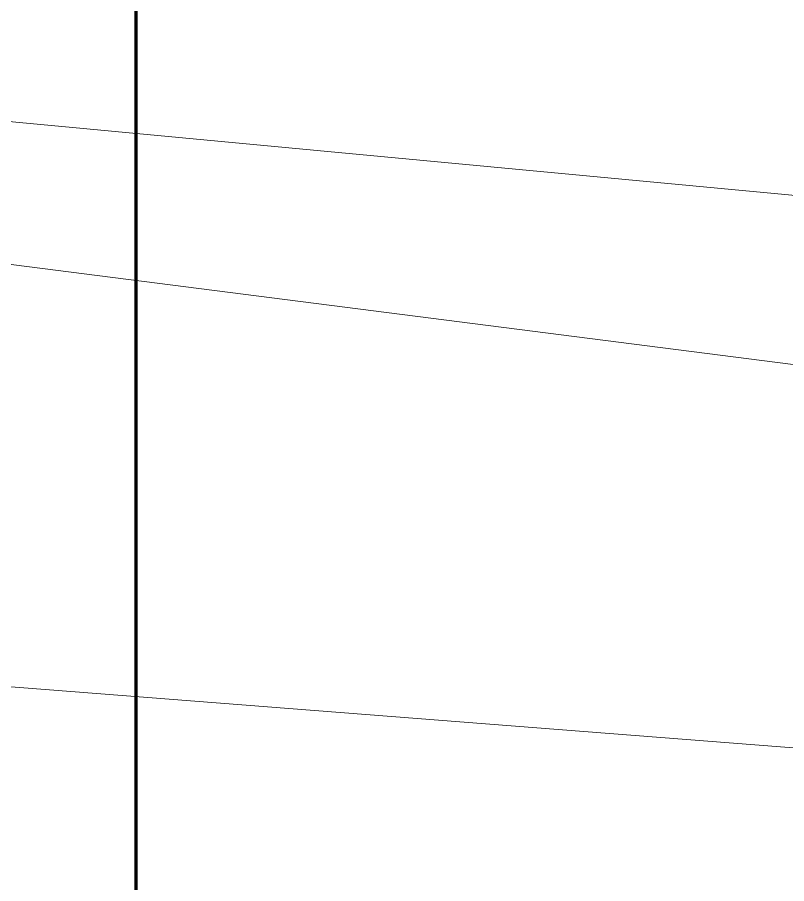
# Model space of a CAD drawing. Header units: millimetres. Extents: x 0 to 2382, y 0 to 420.
# Drawn here: x 176.43 to 190.76, y 315.55 to 331.67 of the extents above; entities that cross this region are included whole.
import ezdxf

# ---------------------------------------------------------------- set-up
doc = ezdxf.new("R2010")
doc.units = ezdxf.units.MM
doc.layers.add('01-VISIBLE', color=7, linetype='CONTINUOUS', lineweight=70)
doc.layers.add('08-FINA', color=5, linetype='CONTINUOUS', lineweight=18)

msp = doc.modelspace()

# ---------------------------------------------------------------- linework, layer by layer
at = {"layer": '01-VISIBLE'}
for p, q in [((178.64, 336.07), (178.64, 331.462)), ((178.64, 326.462), (178.64, 303))]:
    msp.add_line(p, q, dxfattribs=at)
msp.add_lwpolyline([(178.64, 331.462), (178.64, 331.412), (178.64, 331.362), (178.64, 331.312), (178.64, 331.262), (178.64, 331.212), (178.64, 331.162), (178.64, 331.112), (178.64, 331.062), (178.64, 331.012), (178.64, 330.962), (178.64, 330.912), (178.64, 330.862), (178.64, 330.812), (178.64, 330.762), (178.64, 330.712), (178.64, 330.662), (178.64, 330.612), (178.64, 330.562), (178.64, 330.512), (178.64, 330.462), (178.64, 330.412), (178.64, 330.362), (178.64, 330.312), (178.64, 330.262), (178.64, 330.212), (178.64, 330.162), (178.64, 330.112), (178.64, 330.062), (178.64, 330.012), (178.64, 329.962), (178.64, 329.912), (178.64, 329.862), (178.64, 329.812), (178.64, 329.762), (178.64, 329.712), (178.64, 329.662), (178.64, 329.612), (178.64, 329.562), (178.64, 329.512), (178.64, 329.462), (178.64, 329.412), (178.64, 329.362), (178.64, 329.312), (178.64, 329.262), (178.64, 329.212), (178.64, 329.162), (178.64, 329.112), (178.64, 329.062), (178.64, 329.012), (178.64, 328.962), (178.64, 328.912), (178.64, 328.862), (178.64, 328.812), (178.64, 328.762), (178.64, 328.712), (178.64, 328.662), (178.64, 328.612), (178.64, 328.562), (178.64, 328.512), (178.64, 328.462), (178.64, 328.412), (178.64, 328.362), (178.64, 328.312), (178.64, 328.262), (178.64, 328.212), (178.64, 328.162), (178.64, 328.112), (178.64, 328.062), (178.64, 328.012), (178.64, 327.962), (178.64, 327.912), (178.64, 327.862), (178.64, 327.812), (178.64, 327.762), (178.64, 327.712), (178.64, 327.662), (178.64, 327.612), (178.64, 327.562), (178.64, 327.512), (178.64, 327.462), (178.64, 327.412), (178.64, 327.362), (178.64, 327.312), (178.64, 327.262), (178.64, 327.212), (178.64, 327.162), (178.64, 327.112), (178.64, 327.062), (178.64, 327.012), (178.64, 326.962), (178.64, 326.912), (178.64, 326.862), (178.64, 326.812), (178.64, 326.762), (178.64, 326.712), (178.64, 326.662), (178.64, 326.612), (178.64, 326.562), (178.64, 326.512), (178.64, 326.462)], dxfattribs=at)
at = {"layer": '08-FINA'}
for p, q in [((204.018, 327.121), (156.5, 331.588)), ((214.032, 322.253), (156.5, 329.6)), ((204.012, 317.057), (156.5, 320.75))]:
    msp.add_line(p, q, dxfattribs=at)

doc.saveas('drawing.dxf')
